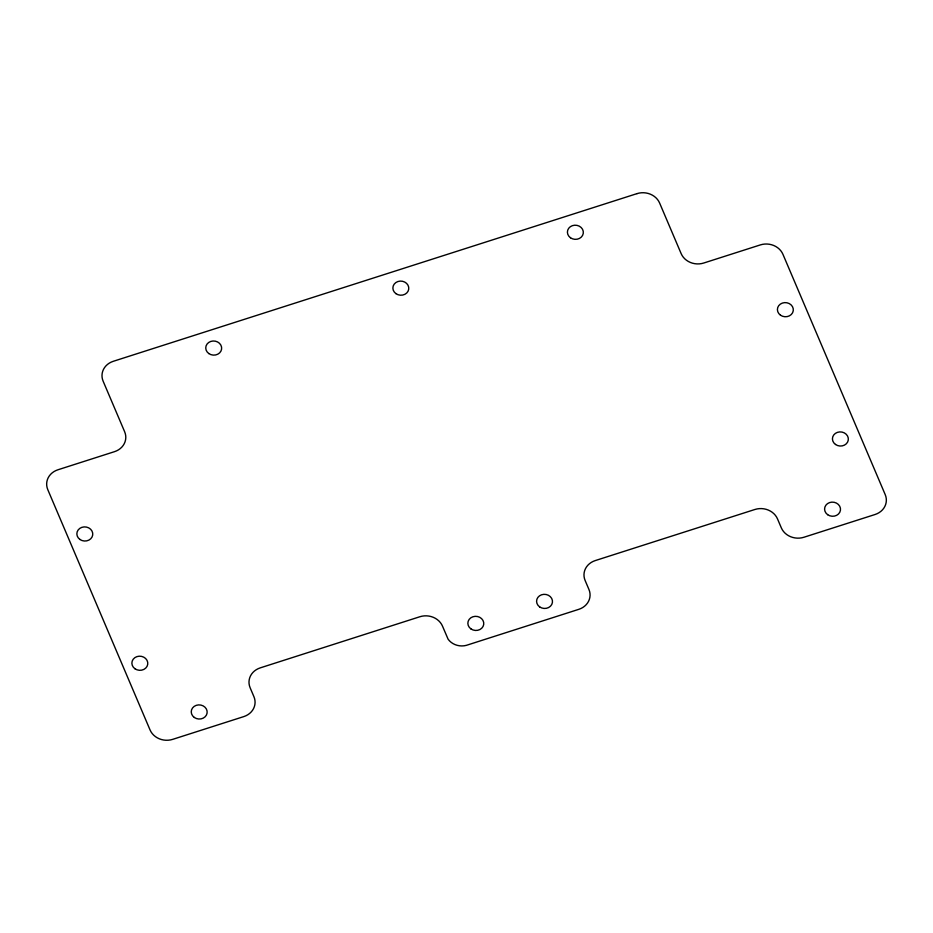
<?xml version="1.0" encoding="UTF-8"?>
<svg xmlns="http://www.w3.org/2000/svg" width="933" height="933" viewBox="0 0 933 933"><rect width="100%" height="100%" fill="white"/><g stroke="black" fill="none" stroke-linecap="round" stroke-linejoin="round"><path stroke-width="1.4" d="M637.006 193.632L113.278 361.304A17.54 15.546 4.7 0 0 103.131 381.189L124.66 431.781A17.54 15.546 4.7 0 1 114.514 451.665L57.939 469.777A17.54 15.546 4.7 0 0 47.793 489.662L150.061 729.968A17.54 15.546 4.7 0 0 172.663 739.368L243.793 716.602A17.54 15.546 4.7 0 0 253.939 696.718L250.126 687.749A17.54 15.546 4.7 0 1 260.272 667.865L419.885 616.736A17.54 15.546 4.7 0 1 442.499 626.136L448.097 639.187A15.954 14.147 4.7 0 0 466.337 645.356L578.798 609.331A17.54 15.546 4.7 0 0 588.933 589.446L585.119 580.478A17.54 15.546 4.7 0 1 595.266 560.581L754.89 509.488A17.54 15.546 4.7 0 1 777.504 518.888L781.318 527.856A17.54 15.546 4.7 0 0 803.919 537.256L875.061 514.503A17.54 15.546 4.7 0 0 885.207 494.607L782.939 254.312A17.54 15.546 4.7 0 0 760.337 244.912L703.75 263.024A17.54 15.546 4.7 0 1 681.148 253.624L659.619 203.032A17.54 15.546 4.7 0 0 637.006 193.632M780.478 315.179A7.965 7.067 4.7 0 0 793.248 310.782A7.965 7.067 4.7 0 0 782.344 303.085A7.965 7.067 4.7 0 0 780.478 315.179M835.501 444.47A7.965 7.067 4.7 0 0 848.272 440.073A7.965 7.067 4.7 0 0 837.367 432.376A7.965 7.067 4.7 0 0 835.501 444.47M134.947 668.751A7.965 7.067 4.7 0 0 147.717 664.354A7.965 7.067 4.7 0 0 136.813 656.657A7.965 7.067 4.7 0 0 134.947 668.751M79.923 539.461A7.965 7.067 4.7 0 0 92.694 535.064A7.965 7.067 4.7 0 0 81.789 527.367A7.965 7.067 4.7 0 0 79.923 539.461M208.817 353.56A7.965 7.067 4.7 0 0 221.588 349.152A7.965 7.067 4.7 0 0 210.683 341.466A7.965 7.067 4.7 0 0 208.817 353.56M395.942 293.65A7.965 7.067 4.7 0 0 408.712 289.253A7.965 7.067 4.7 0 0 397.82 281.556A7.965 7.067 4.7 0 0 395.942 293.65M570.483 237.775A7.965 7.067 4.7 0 0 583.265 233.367A7.965 7.067 4.7 0 0 572.361 225.669A7.965 7.067 4.7 0 0 570.483 237.775M194.309 717.454A7.965 7.067 4.7 0 0 207.091 713.057A7.965 7.067 4.7 0 0 196.187 705.36A7.965 7.067 4.7 0 0 194.309 717.454M470.932 628.9A7.965 7.067 4.7 0 0 483.702 624.492A7.965 7.067 4.7 0 0 472.809 616.795A7.965 7.067 4.7 0 0 470.932 628.9M539.647 606.893A7.965 7.067 4.7 0 0 552.418 602.496A7.965 7.067 4.7 0 0 541.525 594.799A7.965 7.067 4.7 0 0 539.647 606.893M827.653 514.689A7.965 7.067 4.7 0 0 840.435 510.293A7.965 7.067 4.7 0 0 829.53 502.595A7.965 7.067 4.7 0 0 827.653 514.689"/></g></svg>
